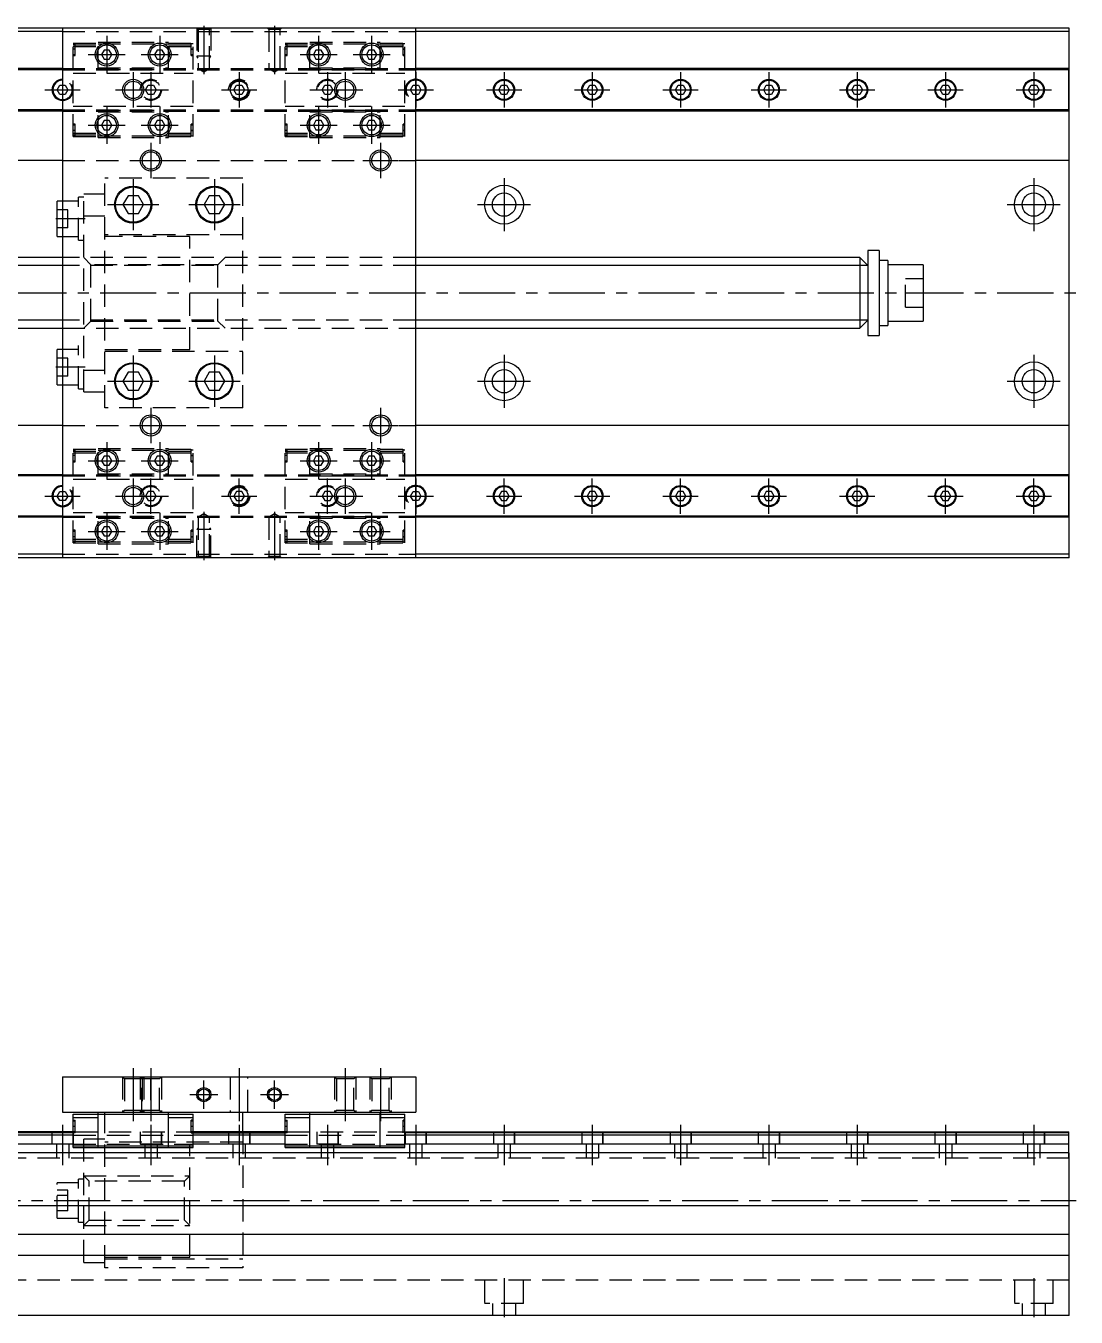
# Model space of a CAD drawing. Extents: x -2 to 832, y -8 to 383.
# Drawn here: x 534.3 to 831.7, y 17 to 382.6 of the extents above; entities that cross this region are included whole.
import ezdxf

# ---------------------------------------------------------------- set-up
doc = ezdxf.new("R2010")
doc.units = 0
doc.header["$LTSCALE"] = 0.5
doc.linetypes.add('CENTER', pattern=[50.8, 31.75, -6.35, 6.35, -6.35])
doc.linetypes.add('DASHED', pattern=[19.05, 12.7, -6.35])
for name, color, linetype in [('MSM_CENTER', 1, 'CENTER'), ('MSM_CONTINUOUS', 7, 'CONTINUOUS'), ('MSM_DASHED', 4, 'DASHED'), ('MSM_NARROW', 5, 'CONTINUOUS')]:
    doc.layers.add(name, color=color, linetype=linetype)

msp = doc.modelspace()

# ---------------------------------------------------------------- linework, layer by layer
at = {"layer": 'MSM_CENTER'}
for p, q in [((584.68, 382.6), (584.68, 368.92)), ((604.68, 382.6), (604.68, 368.92)), ((557.18, 379.72), (557.18, 369.22)), ((572.18, 379.72), (572.18, 369.22)), ((617.18, 379.72), (617.18, 369.22)), ((632.18, 379.72), (632.18, 369.22)), ((548.25, 375.97), (547.7, 375.97)), ((551.93, 374.47), (562.43, 374.47)), ((566.93, 374.47), (577.43, 374.47)), ((581.65, 375.97), (581.1, 375.97)), ((608.25, 375.97), (607.7, 375.97)), ((611.93, 374.47), (622.43, 374.47)), ((626.93, 374.47), (637.43, 374.47)), ((641.65, 375.97), (641.1, 375.97)), ((544.68, 369.47), (544.68, 359.47)), ((564.68, 369.47), (564.68, 359.47)), ((569.68, 369.47), (569.68, 359.47)), ((594.68, 369.47), (594.68, 359.47)), ((619.68, 369.47), (619.68, 359.47)), ((624.68, 369.47), (624.68, 359.47)), ((644.68, 369.47), (644.68, 359.47)), ((669.68, 369.47), (669.68, 359.47)), ((694.68, 369.47), (694.68, 359.47)), ((719.68, 369.47), (719.68, 359.47)), ((744.68, 369.47), (744.68, 359.47)), ((769.68, 369.47), (769.68, 359.47)), ((794.68, 369.47), (794.68, 359.47)), ((819.68, 369.47), (819.68, 359.47)), ((539.68, 364.47), (549.68, 364.47)), ((559.68, 364.47), (574.68, 364.47)), ((589.68, 364.47), (599.68, 364.47)), ((614.68, 364.47), (629.68, 364.47)), ((639.68, 364.47), (649.68, 364.47)), ((664.68, 364.47), (674.68, 364.47)), ((689.68, 364.47), (699.68, 364.47)), ((714.68, 364.47), (724.68, 364.47)), ((739.68, 364.47), (749.68, 364.47)), ((764.68, 364.47), (774.68, 364.47)), ((789.68, 364.47), (799.68, 364.47)), ((814.68, 364.47), (824.68, 364.47)), ((557.18, 359.72), (557.18, 349.22)), ((572.18, 359.72), (572.18, 349.22)), ((617.18, 359.72), (617.18, 349.22)), ((632.18, 359.72), (632.18, 349.22)), ((548.25, 352.97), (547.7, 352.97)), ((551.93, 354.47), (562.43, 354.47)), ((566.93, 354.47), (577.43, 354.47)), ((581.65, 352.97), (581.1, 352.97)), ((608.25, 352.97), (607.7, 352.97)), ((611.93, 354.47), (622.43, 354.47)), ((626.93, 354.47), (637.43, 354.47)), ((641.65, 352.97), (641.1, 352.97)), ((569.68, 349.47), (569.68, 339.47)), ((634.68, 349.47), (634.68, 339.47)), ((564.68, 344.47), (574.68, 344.47)), ((629.68, 344.47), (639.68, 344.47)), ((564.68, 339.22), (564.68, 324.72)), ((587.68, 339.22), (587.68, 324.72)), ((669.68, 339.47), (669.68, 324.47)), ((819.68, 339.47), (819.68, 324.47)), ((557.43, 331.97), (571.93, 331.97)), ((580.43, 331.97), (594.93, 331.97)), ((662.18, 331.97), (677.18, 331.97)), ((812.18, 331.97), (827.18, 331.97)), ((551.05, 327.97), (542.8, 327.97)), ((225.14, 306.97), (831.68, 306.97)), ((564.68, 289.22), (564.68, 274.72)), ((587.68, 289.22), (587.68, 274.72)), ((669.68, 289.47), (669.68, 274.47)), ((819.68, 289.47), (819.68, 274.47)), ((551.05, 285.97), (542.8, 285.97)), ((557.43, 281.97), (571.93, 281.97)), ((580.43, 281.97), (594.93, 281.97)), ((662.18, 281.97), (677.18, 281.97)), ((812.18, 281.97), (827.18, 281.97)), ((569.68, 274.47), (569.68, 264.47)), ((634.68, 274.47), (634.68, 264.47)), ((564.68, 269.47), (574.68, 269.47)), ((629.68, 269.47), (639.68, 269.47)), ((557.18, 264.72), (557.18, 254.22)), ((572.18, 264.72), (572.18, 254.22)), ((617.18, 264.72), (617.18, 254.22)), ((632.18, 264.72), (632.18, 254.22)), ((548.25, 260.97), (547.7, 260.97)), ((581.65, 260.97), (581.1, 260.97)), ((608.25, 260.97), (607.7, 260.97)), ((641.65, 260.97), (641.1, 260.97)), ((551.93, 259.47), (562.43, 259.47)), ((566.93, 259.47), (577.43, 259.47)), ((611.93, 259.47), (622.43, 259.47)), ((626.93, 259.47), (637.43, 259.47)), ((544.68, 254.47), (544.68, 244.47)), ((564.68, 254.47), (564.68, 244.47)), ((569.68, 244.47), (569.68, 254.47)), ((594.68, 244.47), (594.68, 254.47)), ((619.68, 244.47), (619.68, 254.47)), ((624.68, 254.47), (624.68, 244.47)), ((644.68, 254.47), (644.68, 244.47)), ((669.68, 244.47), (669.68, 254.47)), ((694.68, 244.47), (694.68, 254.47)), ((719.68, 244.47), (719.68, 254.47)), ((744.68, 244.47), (744.68, 254.47)), ((769.68, 244.47), (769.68, 254.47)), ((794.68, 244.47), (794.68, 254.47)), ((819.68, 244.47), (819.68, 254.47)), ((539.68, 249.47), (549.68, 249.47)), ((559.68, 249.47), (574.68, 249.47)), ((589.68, 249.47), (599.68, 249.47)), ((614.68, 249.47), (629.68, 249.47)), ((639.68, 249.47), (649.68, 249.47)), ((664.68, 249.47), (674.68, 249.47)), ((689.68, 249.47), (699.68, 249.47)), ((714.68, 249.47), (724.68, 249.47)), ((739.68, 249.47), (749.68, 249.47)), ((764.68, 249.47), (774.68, 249.47)), ((789.68, 249.47), (799.68, 249.47)), ((814.68, 249.47), (824.68, 249.47)), ((584.68, 245.03), (584.68, 231.35)), ((604.68, 245.03), (604.68, 231.35)), ((557.18, 244.72), (557.18, 234.22)), ((572.18, 244.72), (572.18, 234.22)), ((617.18, 244.72), (617.18, 234.22)), ((632.18, 244.72), (632.18, 234.22)), ((548.25, 237.97), (547.7, 237.97)), ((551.93, 239.47), (562.43, 239.47)), ((566.93, 239.47), (577.43, 239.47)), ((581.65, 237.97), (581.1, 237.97)), ((608.25, 237.97), (607.7, 237.97)), ((611.93, 239.47), (622.43, 239.47)), ((626.93, 239.47), (637.43, 239.47)), ((641.65, 237.97), (641.1, 237.97)), ((564.68, 87.5), (564.68, 72.5)), ((569.68, 87.5), (569.68, 72.5)), ((594.68, 87.5), (594.68, 72.5)), ((624.68, 87.5), (624.68, 72.5)), ((634.68, 87.5), (634.68, 72.5)), ((584.68, 76), (584.68, 84)), ((604.68, 76), (604.68, 84)), ((580.68, 80), (588.68, 80)), ((600.68, 80), (608.68, 80)), ((544.68, 71.5), (544.68, 60)), ((548.25, 71), (547.7, 71)), ((569.68, 71.5), (569.68, 60)), ((581.65, 71), (581.1, 71)), ((594.68, 71.5), (594.68, 60)), ((608.25, 71), (607.7, 71)), ((619.68, 71.5), (619.68, 60)), ((641.65, 71), (641.1, 71)), ((644.68, 71.5), (644.68, 60)), ((669.68, 71.5), (669.68, 60)), ((694.68, 71.5), (694.68, 60)), ((719.68, 71.5), (719.68, 60)), ((744.68, 71.5), (744.68, 60)), ((769.68, 71.5), (769.68, 60)), ((794.68, 71.5), (794.68, 60)), ((819.68, 71.5), (819.68, 60)), ((288.28, 50), (831.68, 50)), ((669.68, 28), (669.68, 17)), ((819.68, 28), (819.68, 17))]:
    msp.add_line(p, q, dxfattribs=at)
at = {"layer": 'MSM_CONTINUOUS'}
for p, q in [((544.68, 380.97), (359.68, 380.97)), ((829.68, 381.97), (359.73, 381.97)), ((544.68, 381.97), (544.68, 231.97)), ((644.68, 231.97), (644.68, 381.97)), ((829.68, 380.97), (644.68, 380.97)), ((829.68, 231.97), (829.68, 381.97)), ((556.44, 375.75), (555.7, 374.47)), ((555.7, 374.47), (556.44, 373.19)), ((557.92, 375.75), (556.44, 375.75)), ((556.44, 373.19), (557.92, 373.19)), ((558.66, 374.47), (557.92, 375.75)), ((557.92, 373.19), (558.66, 374.47)), ((571.44, 375.75), (570.7, 374.47)), ((570.7, 374.47), (571.44, 373.19)), ((572.92, 375.75), (571.44, 375.75)), ((571.44, 373.19), (572.92, 373.19)), ((573.66, 374.47), (572.92, 375.75)), ((572.92, 373.19), (573.66, 374.47)), ((616.44, 375.75), (615.7, 374.47)), ((615.7, 374.47), (616.44, 373.19)), ((617.92, 375.75), (616.44, 375.75)), ((616.44, 373.19), (617.92, 373.19)), ((618.66, 374.47), (617.92, 375.75)), ((617.92, 373.19), (618.66, 374.47)), ((631.44, 375.75), (630.7, 374.47)), ((630.7, 374.47), (631.44, 373.19)), ((632.92, 375.75), (631.44, 375.75)), ((631.44, 373.19), (632.92, 373.19)), ((633.66, 374.47), (632.92, 375.75)), ((632.92, 373.19), (633.66, 374.47)), ((544.68, 370.47), (359.68, 370.47)), ((544.68, 370.17), (359.68, 370.17)), ((829.68, 370.47), (644.68, 370.47)), ((829.63, 370.17), (644.68, 370.17)), ((829.63, 358.47), (829.63, 370.47)), ((543.2, 364.47), (543.94, 365.75)), ((543.94, 365.75), (544.68, 365.75)), ((593.2, 364.47), (593.94, 365.75)), ((593.94, 365.75), (595.42, 365.75)), ((595.42, 365.75), (596.16, 364.47)), ((644.68, 365.75), (645.42, 365.75)), ((645.42, 365.75), (646.16, 364.47)), ((668.2, 364.47), (668.94, 365.75)), ((668.94, 365.75), (670.42, 365.75)), ((670.42, 365.75), (671.16, 364.47)), ((693.2, 364.47), (693.94, 365.75)), ((693.94, 365.75), (695.42, 365.75)), ((695.42, 365.75), (696.16, 364.47)), ((718.2, 364.47), (718.94, 365.75)), ((718.94, 365.75), (720.42, 365.75)), ((720.42, 365.75), (721.16, 364.47)), ((743.2, 364.47), (743.94, 365.75)), ((743.94, 365.75), (745.42, 365.75)), ((745.42, 365.75), (746.16, 364.47)), ((768.2, 364.47), (768.94, 365.75)), ((768.94, 365.75), (770.42, 365.75)), ((770.42, 365.75), (771.16, 364.47)), ((793.2, 364.47), (793.94, 365.75)), ((793.94, 365.75), (795.42, 365.75)), ((795.42, 365.75), (796.16, 364.47)), ((818.2, 364.47), (818.94, 365.75)), ((818.94, 365.75), (820.42, 365.75)), ((820.42, 365.75), (821.16, 364.47)), ((543.94, 363.19), (543.2, 364.47)), ((544.68, 363.19), (543.94, 363.19)), ((593.94, 363.19), (593.2, 364.47)), ((595.42, 363.19), (593.94, 363.19)), ((596.16, 364.47), (595.42, 363.19)), ((645.42, 363.19), (644.68, 363.19)), ((646.16, 364.47), (645.42, 363.19)), ((668.94, 363.19), (668.2, 364.47)), ((670.42, 363.19), (668.94, 363.19)), ((671.16, 364.47), (670.42, 363.19)), ((693.94, 363.19), (693.2, 364.47)), ((695.42, 363.19), (693.94, 363.19)), ((696.16, 364.47), (695.42, 363.19)), ((718.94, 363.19), (718.2, 364.47)), ((720.42, 363.19), (718.94, 363.19)), ((721.16, 364.47), (720.42, 363.19)), ((743.94, 363.19), (743.2, 364.47)), ((745.42, 363.19), (743.94, 363.19)), ((746.16, 364.47), (745.42, 363.19)), ((768.94, 363.19), (768.2, 364.47)), ((770.42, 363.19), (768.94, 363.19)), ((771.16, 364.47), (770.42, 363.19)), ((793.94, 363.19), (793.2, 364.47)), ((795.42, 363.19), (793.94, 363.19)), ((796.16, 364.47), (795.42, 363.19)), ((818.94, 363.19), (818.2, 364.47)), ((820.42, 363.19), (818.94, 363.19)), ((821.16, 364.47), (820.42, 363.19)), ((544.68, 358.77), (359.68, 358.77)), ((544.68, 358.47), (359.68, 358.47)), ((829.63, 358.77), (644.68, 358.77)), ((829.63, 358.47), (644.68, 358.47)), ((556.44, 355.75), (555.7, 354.47)), ((557.92, 355.75), (556.44, 355.75)), ((558.66, 354.47), (557.92, 355.75)), ((571.44, 355.75), (570.7, 354.47)), ((572.92, 355.75), (571.44, 355.75)), ((573.66, 354.47), (572.92, 355.75)), ((616.44, 355.75), (615.7, 354.47)), ((617.92, 355.75), (616.44, 355.75)), ((618.66, 354.47), (617.92, 355.75)), ((631.44, 355.75), (630.7, 354.47)), ((632.92, 355.75), (631.44, 355.75)), ((633.66, 354.47), (632.92, 355.75)), ((555.7, 354.47), (556.44, 353.19)), ((556.44, 353.19), (557.92, 353.19)), ((557.92, 353.19), (558.66, 354.47)), ((570.7, 354.47), (571.44, 353.19)), ((571.44, 353.19), (572.92, 353.19)), ((572.92, 353.19), (573.66, 354.47)), ((615.7, 354.47), (616.44, 353.19)), ((616.44, 353.19), (617.92, 353.19)), ((617.92, 353.19), (618.66, 354.47)), ((630.7, 354.47), (631.44, 353.19)), ((631.44, 353.19), (632.92, 353.19)), ((632.92, 353.19), (633.66, 354.47)), ((544.68, 344.47), (359.68, 344.47)), ((829.68, 344.47), (644.68, 344.47)), ((543.18, 322.97), (543.18, 332.97)), ((544.68, 332.97), (543.18, 332.97)), ((563.21, 334.51), (561.75, 331.97)), ((566.15, 334.51), (563.21, 334.51)), ((567.61, 331.97), (566.15, 334.51)), ((586.21, 334.51), (584.75, 331.97)), ((589.15, 334.51), (586.21, 334.51)), ((590.61, 331.97), (589.15, 334.51)), ((561.75, 331.97), (563.21, 329.43)), ((563.21, 329.43), (566.15, 329.43)), ((566.15, 329.43), (567.61, 331.97)), ((584.75, 331.97), (586.21, 329.43)), ((586.21, 329.43), (589.15, 329.43)), ((589.15, 329.43), (590.61, 331.97)), ((543.18, 322.97), (544.68, 322.97)), ((772.68, 318.97), (772.68, 294.97)), ((775.88, 318.97), (772.68, 318.97)), ((775.88, 318.97), (775.88, 294.97)), ((544.68, 316.97), (359.68, 316.97)), ((770.43, 316.97), (644.68, 316.97)), ((772.68, 314.72), (770.43, 316.97)), ((770.43, 316.97), (770.43, 296.97)), ((778.38, 316.17), (775.88, 316.17)), ((778.38, 316.17), (778.38, 297.77)), ((788.38, 314.97), (778.38, 314.97)), ((788.38, 314.97), (788.38, 298.97)), ((359.68, 296.97), (544.68, 296.97)), ((644.68, 296.97), (770.43, 296.97)), ((770.43, 296.97), (772.68, 299.22)), ((775.88, 297.77), (778.38, 297.77)), ((778.38, 298.97), (788.38, 298.97)), ((772.68, 294.97), (775.88, 294.97)), ((544.68, 290.97), (543.18, 290.97)), ((543.18, 280.97), (543.18, 290.97)), ((563.21, 284.51), (561.75, 281.97)), ((561.75, 281.97), (563.21, 279.43)), ((566.15, 284.51), (563.21, 284.51)), ((567.61, 281.97), (566.15, 284.51)), ((566.15, 279.43), (567.61, 281.97)), ((586.21, 284.51), (584.75, 281.97)), ((584.75, 281.97), (586.21, 279.43)), ((589.15, 284.51), (586.21, 284.51)), ((590.61, 281.97), (589.15, 284.51)), ((589.15, 279.43), (590.61, 281.97)), ((543.18, 280.97), (544.68, 280.97)), ((563.21, 279.43), (566.15, 279.43)), ((586.21, 279.43), (589.15, 279.43)), ((544.68, 269.47), (359.68, 269.47)), ((829.68, 269.47), (644.68, 269.47)), ((556.44, 260.75), (555.7, 259.47)), ((557.92, 260.75), (556.44, 260.75)), ((558.66, 259.47), (557.92, 260.75)), ((571.44, 260.75), (570.7, 259.47)), ((572.92, 260.75), (571.44, 260.75)), ((573.66, 259.47), (572.92, 260.75)), ((616.44, 260.75), (615.7, 259.47)), ((617.92, 260.75), (616.44, 260.75)), ((618.66, 259.47), (617.92, 260.75)), ((631.44, 260.75), (630.7, 259.47)), ((632.92, 260.75), (631.44, 260.75)), ((633.66, 259.47), (632.92, 260.75)), ((555.7, 259.47), (556.44, 258.19)), ((556.44, 258.19), (557.92, 258.19)), ((557.92, 258.19), (558.66, 259.47)), ((570.7, 259.47), (571.44, 258.19)), ((571.44, 258.19), (572.92, 258.19)), ((572.92, 258.19), (573.66, 259.47)), ((615.7, 259.47), (616.44, 258.19)), ((616.44, 258.19), (617.92, 258.19)), ((617.92, 258.19), (618.66, 259.47)), ((630.7, 259.47), (631.44, 258.19)), ((631.44, 258.19), (632.92, 258.19)), ((632.92, 258.19), (633.66, 259.47)), ((544.68, 255.47), (359.68, 255.47)), ((544.68, 255.17), (359.68, 255.17)), ((829.63, 255.47), (644.68, 255.47)), ((829.63, 255.17), (644.68, 255.17)), ((829.63, 243.47), (829.63, 255.47)), ((543.2, 249.47), (543.94, 250.75)), ((543.94, 248.19), (543.2, 249.47)), ((543.94, 250.75), (544.68, 250.75)), ((593.94, 250.75), (593.2, 249.47)), ((593.2, 249.47), (593.94, 248.19)), ((595.42, 250.75), (593.94, 250.75)), ((596.16, 249.47), (595.42, 250.75)), ((595.42, 248.19), (596.16, 249.47)), ((644.68, 250.75), (645.42, 250.75)), ((645.42, 250.75), (646.16, 249.47)), ((646.16, 249.47), (645.42, 248.19)), ((668.94, 250.75), (668.2, 249.47)), ((668.2, 249.47), (668.94, 248.19)), ((670.42, 250.75), (668.94, 250.75)), ((671.16, 249.47), (670.42, 250.75)), ((670.42, 248.19), (671.16, 249.47)), ((693.94, 250.75), (693.2, 249.47)), ((693.2, 249.47), (693.94, 248.19)), ((695.42, 250.75), (693.94, 250.75)), ((696.16, 249.47), (695.42, 250.75)), ((695.42, 248.19), (696.16, 249.47)), ((718.94, 250.75), (718.2, 249.47)), ((718.2, 249.47), (718.94, 248.19)), ((720.42, 250.75), (718.94, 250.75)), ((721.16, 249.47), (720.42, 250.75)), ((720.42, 248.19), (721.16, 249.47)), ((743.94, 250.75), (743.2, 249.47)), ((743.2, 249.47), (743.94, 248.19)), ((745.42, 250.75), (743.94, 250.75)), ((746.16, 249.47), (745.42, 250.75)), ((745.42, 248.19), (746.16, 249.47)), ((768.94, 250.75), (768.2, 249.47)), ((768.2, 249.47), (768.94, 248.19)), ((770.42, 250.75), (768.94, 250.75)), ((771.16, 249.47), (770.42, 250.75)), ((770.42, 248.19), (771.16, 249.47)), ((793.94, 250.75), (793.2, 249.47)), ((793.2, 249.47), (793.94, 248.19)), ((795.42, 250.75), (793.94, 250.75)), ((796.16, 249.47), (795.42, 250.75)), ((795.42, 248.19), (796.16, 249.47)), ((818.94, 250.75), (818.2, 249.47)), ((818.2, 249.47), (818.94, 248.19)), ((820.42, 250.75), (818.94, 250.75)), ((821.16, 249.47), (820.42, 250.75)), ((820.42, 248.19), (821.16, 249.47)), ((544.68, 248.19), (543.94, 248.19)), ((593.94, 248.19), (595.42, 248.19)), ((645.42, 248.19), (644.68, 248.19)), ((668.94, 248.19), (670.42, 248.19)), ((693.94, 248.19), (695.42, 248.19)), ((718.94, 248.19), (720.42, 248.19)), ((743.94, 248.19), (745.42, 248.19)), ((768.94, 248.19), (770.42, 248.19)), ((793.94, 248.19), (795.42, 248.19)), ((818.94, 248.19), (820.42, 248.19)), ((544.68, 243.77), (359.68, 243.77)), ((544.68, 243.47), (359.68, 243.47)), ((829.63, 243.77), (644.68, 243.77)), ((829.68, 243.47), (644.68, 243.47)), ((556.44, 240.75), (555.7, 239.47)), ((555.7, 239.47), (556.44, 238.19)), ((557.92, 240.75), (556.44, 240.75)), ((556.44, 238.19), (557.92, 238.19)), ((558.66, 239.47), (557.92, 240.75)), ((557.92, 238.19), (558.66, 239.47)), ((571.44, 240.75), (570.7, 239.47)), ((570.7, 239.47), (571.44, 238.19)), ((572.92, 240.75), (571.44, 240.75)), ((571.44, 238.19), (572.92, 238.19)), ((573.66, 239.47), (572.92, 240.75)), ((572.92, 238.19), (573.66, 239.47)), ((616.44, 240.75), (615.7, 239.47)), ((615.7, 239.47), (616.44, 238.19)), ((617.92, 240.75), (616.44, 240.75)), ((616.44, 238.19), (617.92, 238.19)), ((618.66, 239.47), (617.92, 240.75)), ((617.92, 238.19), (618.66, 239.47)), ((631.44, 240.75), (630.7, 239.47)), ((630.7, 239.47), (631.44, 238.19)), ((632.92, 240.75), (631.44, 240.75)), ((631.44, 238.19), (632.92, 238.19)), ((633.66, 239.47), (632.92, 240.75)), ((632.92, 238.19), (633.66, 239.47)), ((544.68, 232.97), (359.68, 232.97)), ((829.68, 231.97), (359.73, 231.97)), ((829.68, 232.97), (644.68, 232.97)), ((544.68, 85), (544.68, 75)), ((544.68, 85), (644.68, 85)), ((644.68, 85), (644.68, 75)), ((544.68, 75), (644.68, 75)), ((547.73, 74.5), (581.63, 74.5)), ((547.73, 65), (547.73, 74.5)), ((547.73, 73.5), (554.73, 73.5)), ((554.73, 65), (554.73, 75)), ((574.63, 65), (574.63, 75)), ((574.63, 73.5), (581.63, 73.5)), ((581.63, 65), (581.63, 74.5)), ((595.68, 69.5), (595.68, 75)), ((607.73, 65), (607.73, 74.5)), ((607.73, 74.5), (641.63, 74.5)), ((607.73, 73.5), (614.73, 73.5)), ((614.73, 65), (614.73, 75)), ((634.63, 65), (634.63, 75)), ((634.63, 73.5), (641.63, 73.5)), ((641.63, 65), (641.63, 74.5)), ((548.23, 69.5), (359.68, 69.5)), ((547.73, 72.8), (548.23, 72.8)), ((548.23, 72.5), (547.73, 72.5)), ((548.23, 69.2), (548.23, 72.8)), ((581.13, 69.2), (581.13, 72.8)), ((581.63, 72.8), (581.13, 72.8)), ((581.63, 72.5), (581.13, 72.5)), ((608.23, 69.5), (581.13, 69.5)), ((607.73, 72.8), (608.23, 72.8)), ((608.23, 72.5), (607.73, 72.5)), ((608.23, 69.2), (608.23, 72.8)), ((641.63, 72.8), (641.13, 72.8)), ((641.13, 69.2), (641.13, 72.8)), ((641.63, 72.5), (641.13, 72.5)), ((641.13, 69.5), (829.63, 69.5)), ((829.63, 63.5), (829.63, 69.5)), ((548.23, 69.2), (359.68, 69.2)), ((547.73, 68.55), (359.68, 68.55)), ((547.73, 65.95), (359.68, 65.95)), ((548.23, 69.2), (547.73, 69.2)), ((581.13, 69.2), (607.73, 69.2)), ((581.13, 69.2), (581.63, 69.2)), ((607.73, 68.55), (581.63, 68.55)), ((607.73, 65.95), (581.63, 65.95)), ((608.23, 69.2), (607.73, 69.2)), ((829.63, 69.2), (641.63, 69.2)), ((829.63, 68.55), (641.63, 68.55)), ((829.63, 65.95), (641.63, 65.95)), ((829.68, 63.5), (359.68, 63.5)), ((547.73, 65.5), (581.63, 65.5)), ((547.73, 65), (581.63, 65)), ((607.73, 65.5), (641.63, 65.5)), ((607.73, 65), (641.63, 65)), ((829.68, 17.5), (829.68, 63.5)), ((829.68, 48.5), (359.68, 48.5)), ((359.68, 40.5), (829.68, 40.5)), ((829.68, 34.5), (359.68, 34.5)), ((829.68, 17.5), (359.68, 17.5))]:
    msp.add_line(p, q, dxfattribs=at)
for centre, radius in [((557.18, 374.47), 3.25), ((557.18, 374.47), 2.75), ((572.18, 374.47), 3.25), ((572.18, 374.47), 2.75), ((617.18, 374.47), 3.25), ((617.18, 374.47), 2.75), ((632.18, 374.47), 3.25), ((632.18, 374.47), 2.75), ((564.68, 364.47), 2.46), ((594.68, 364.47), 2.5), ((624.68, 364.47), 2.46), ((669.68, 364.47), 3), ((669.68, 364.47), 2.75), ((694.68, 364.47), 3), ((694.68, 364.47), 2.75), ((719.68, 364.47), 3), ((719.68, 364.47), 2.75), ((744.68, 364.47), 3), ((744.68, 364.47), 2.75), ((769.68, 364.47), 3), ((769.68, 364.47), 2.75), ((794.68, 364.47), 3), ((794.68, 364.47), 2.75), ((819.68, 364.47), 3), ((819.68, 364.47), 2.75), ((557.18, 354.47), 3.25), ((557.18, 354.47), 2.75), ((572.18, 354.47), 3.25), ((572.18, 354.47), 2.75), ((617.18, 354.47), 3.25), ((617.18, 354.47), 2.75), ((632.18, 354.47), 3.25), ((632.18, 354.47), 2.75), ((569.68, 344.47), 2.46), ((634.68, 344.47), 2.46), ((564.68, 331.97), 5.25), ((564.68, 331.97), 5), ((587.68, 331.97), 5.25), ((587.68, 331.97), 5), ((669.68, 331.97), 5.5), ((819.68, 331.97), 5.5), ((669.68, 331.97), 3.3), ((819.68, 331.97), 3.3), ((564.68, 281.97), 5.25), ((564.68, 281.97), 5), ((587.68, 281.97), 5.25), ((587.68, 281.97), 5), ((669.68, 281.97), 5.5), ((669.68, 281.97), 3.3), ((819.68, 281.97), 5.5), ((819.68, 281.97), 3.3), ((569.68, 269.47), 2.46), ((634.68, 269.47), 2.46), ((557.18, 259.47), 3.25), ((557.18, 259.47), 2.75), ((572.18, 259.47), 3.25), ((572.18, 259.47), 2.75), ((617.18, 259.47), 3.25), ((617.18, 259.47), 2.75), ((632.18, 259.47), 3.25), ((632.18, 259.47), 2.75), ((669.68, 249.47), 3), ((694.68, 249.47), 3), ((719.68, 249.47), 3), ((744.68, 249.47), 3), ((769.68, 249.47), 3), ((794.68, 249.47), 3), ((819.68, 249.47), 3), ((564.68, 249.47), 2.46), ((594.68, 249.47), 2.5), ((624.68, 249.47), 2.46), ((669.68, 249.47), 2.75), ((694.68, 249.47), 2.75), ((719.68, 249.47), 2.75), ((744.68, 249.47), 2.75), ((769.68, 249.47), 2.75), ((794.68, 249.47), 2.75), ((819.68, 249.47), 2.75), ((557.18, 239.47), 3.25), ((557.18, 239.47), 2.75), ((572.18, 239.47), 3.25), ((572.18, 239.47), 2.75), ((617.18, 239.47), 3.25), ((617.18, 239.47), 2.75), ((632.18, 239.47), 3.25), ((632.18, 239.47), 2.75), ((584.68, 80), 1.62), ((604.68, 80), 1.62)]:
    msp.add_circle(centre, radius, dxfattribs=at)
for centre, radius, start, end in [((544.68, 364.47), 3, 90, 270), ((544.68, 364.47), 2.75, 90, 270), ((644.68, 364.47), 3, 270, 90), ((644.68, 364.47), 2.75, 270, 90), ((544.68, 249.47), 3, 90, 270), ((644.68, 249.47), 3, 270, 90), ((544.68, 249.47), 2.75, 90, 270), ((644.68, 249.47), 2.75, 270, 90)]:
    msp.add_arc(centre, radius, start, end, dxfattribs=at)
at = {"layer": 'MSM_DASHED'}
for p, q in [((544.68, 380.97), (644.68, 380.97)), ((582.68, 381.97), (583.06, 381.59)), ((582.68, 381.97), (582.68, 373.97)), ((583.06, 381.59), (583.06, 370.47)), ((586.3, 381.59), (583.06, 381.59)), ((586.3, 381.59), (586.68, 381.97)), ((586.3, 370.47), (586.3, 381.59)), ((586.68, 381.97), (586.68, 373.97)), ((602.68, 381.97), (603.06, 381.59)), ((603.06, 381.59), (603.06, 370.47)), ((606.3, 381.59), (603.06, 381.59)), ((606.3, 381.59), (606.68, 381.97)), ((606.3, 370.47), (606.3, 381.59)), ((547.73, 351.22), (547.73, 377.72)), ((547.73, 377.72), (554.73, 377.72)), ((548.23, 377.47), (547.73, 377.47)), ((547.73, 377.22), (554.73, 377.22)), ((547.73, 376.72), (554.73, 376.72)), ((548.23, 374.17), (548.23, 377.72)), ((554.73, 377.97), (574.63, 377.97)), ((554.73, 370.22), (554.73, 377.97)), ((554.73, 377.47), (574.63, 377.47)), ((574.63, 370.22), (574.63, 377.97)), ((574.63, 377.72), (581.63, 377.72)), ((574.63, 377.22), (581.63, 377.22)), ((574.63, 376.72), (581.63, 376.72)), ((581.13, 374.17), (581.13, 377.72)), ((581.63, 377.47), (581.13, 377.47)), ((581.63, 351.22), (581.63, 377.72)), ((607.73, 377.72), (614.73, 377.72)), ((607.73, 351.22), (607.73, 377.72)), ((608.23, 377.47), (607.73, 377.47)), ((607.73, 377.22), (614.73, 377.22)), ((607.73, 376.72), (614.73, 376.72)), ((608.23, 374.17), (608.23, 377.72)), ((614.73, 377.97), (634.63, 377.97)), ((614.73, 370.22), (614.73, 377.97)), ((614.73, 377.47), (634.63, 377.47)), ((634.63, 370.22), (634.63, 377.97)), ((634.63, 377.72), (641.63, 377.72)), ((634.63, 377.22), (641.63, 377.22)), ((634.63, 376.72), (641.63, 376.72)), ((641.13, 374.17), (641.13, 377.72)), ((641.63, 377.47), (641.13, 377.47)), ((641.63, 351.22), (641.63, 377.72)), ((548.23, 375.97), (547.73, 375.97)), ((547.73, 374.47), (548.23, 374.47)), ((547.73, 374.17), (548.23, 374.17)), ((581.13, 375.97), (581.63, 375.97)), ((581.13, 374.47), (581.63, 374.47)), ((581.13, 374.17), (581.63, 374.17)), ((586.68, 373.97), (582.68, 373.97)), ((583.06, 373.47), (582.68, 373.97)), ((586.3, 373.47), (586.68, 373.97)), ((608.23, 375.97), (607.73, 375.97)), ((607.73, 374.47), (608.23, 374.47)), ((607.73, 374.17), (608.23, 374.17)), ((641.13, 375.97), (641.63, 375.97)), ((641.13, 374.47), (641.63, 374.47)), ((641.13, 374.17), (641.63, 374.17)), ((544.68, 370.47), (644.68, 370.47)), ((544.68, 370.17), (644.68, 370.17)), ((554.73, 370.72), (574.63, 370.72)), ((554.73, 370.22), (574.63, 370.22)), ((583.06, 370.47), (584.68, 369.54)), ((584.68, 369.54), (586.3, 370.47)), ((603.06, 370.47), (604.68, 369.54)), ((604.68, 369.54), (606.3, 370.47)), ((614.73, 370.72), (634.63, 370.72)), ((614.73, 370.22), (634.63, 370.22)), ((544.68, 367.62), (544.68, 361.32)), ((544.68, 365.75), (545.42, 365.75)), ((545.42, 365.75), (546.16, 364.47)), ((547.73, 369.22), (581.63, 369.22)), ((568.2, 364.47), (568.94, 365.75)), ((568.94, 365.75), (570.42, 365.75)), ((570.42, 365.75), (571.16, 364.47)), ((607.73, 369.22), (641.63, 369.22)), ((618.2, 364.47), (618.94, 365.75)), ((618.94, 365.75), (620.42, 365.75)), ((620.42, 365.75), (621.16, 364.47)), ((643.2, 364.47), (643.94, 365.75)), ((643.94, 365.75), (644.68, 365.75)), ((545.42, 363.19), (544.68, 363.19)), ((546.16, 364.47), (545.42, 363.19)), ((568.94, 363.19), (568.2, 364.47)), ((570.42, 363.19), (568.94, 363.19)), ((571.16, 364.47), (570.42, 363.19)), ((618.94, 363.19), (618.2, 364.47)), ((620.42, 363.19), (618.94, 363.19)), ((621.16, 364.47), (620.42, 363.19)), ((643.94, 363.19), (643.2, 364.47)), ((644.68, 363.19), (643.94, 363.19)), ((544.68, 358.77), (644.68, 358.77)), ((544.68, 358.47), (644.68, 358.47)), ((581.63, 359.72), (547.73, 359.72)), ((554.73, 358.72), (574.63, 358.72)), ((554.73, 350.97), (554.73, 358.72)), ((574.63, 350.97), (574.63, 358.72)), ((641.63, 359.72), (607.73, 359.72)), ((614.73, 358.72), (634.63, 358.72)), ((614.73, 350.97), (614.73, 358.72)), ((634.63, 350.97), (634.63, 358.72)), ((548.23, 354.77), (547.73, 354.77)), ((548.23, 351.22), (548.23, 354.77)), ((554.73, 358.22), (574.63, 358.22)), ((581.13, 351.22), (581.13, 354.77)), ((581.63, 354.77), (581.13, 354.77)), ((608.23, 354.77), (607.73, 354.77)), ((608.23, 351.22), (608.23, 354.77)), ((614.73, 358.22), (634.63, 358.22)), ((641.13, 351.22), (641.13, 354.77)), ((641.63, 354.77), (641.13, 354.77)), ((548.23, 354.47), (547.73, 354.47)), ((548.23, 352.97), (547.73, 352.97)), ((547.73, 352.22), (554.73, 352.22)), ((547.73, 351.72), (554.73, 351.72)), ((547.73, 351.47), (548.23, 351.47)), ((547.73, 351.22), (554.73, 351.22)), ((554.73, 351.47), (574.63, 351.47)), ((554.73, 350.97), (574.63, 350.97)), ((574.63, 352.22), (581.63, 352.22)), ((574.63, 351.72), (581.63, 351.72)), ((574.63, 351.22), (581.63, 351.22)), ((581.63, 354.47), (581.13, 354.47)), ((581.13, 352.97), (581.63, 352.97)), ((581.13, 351.47), (581.63, 351.47)), ((608.23, 354.47), (607.73, 354.47)), ((608.23, 352.97), (607.73, 352.97)), ((607.73, 352.22), (614.73, 352.22)), ((607.73, 351.72), (614.73, 351.72)), ((607.73, 351.47), (608.23, 351.47)), ((607.73, 351.22), (614.73, 351.22)), ((614.73, 351.47), (634.63, 351.47)), ((614.73, 350.97), (634.63, 350.97)), ((634.63, 352.22), (641.63, 352.22)), ((634.63, 351.72), (641.63, 351.72)), ((634.63, 351.22), (641.63, 351.22)), ((641.63, 354.47), (641.13, 354.47)), ((641.13, 352.97), (641.63, 352.97)), ((641.13, 351.47), (641.63, 351.47)), ((544.68, 344.47), (644.68, 344.47)), ((595.68, 339.47), (556.68, 339.47)), ((556.68, 274.47), (556.68, 339.47)), ((595.68, 274.47), (595.68, 339.47)), ((549.18, 332.97), (544.68, 332.97)), ((549.18, 321.87), (549.18, 334.07)), ((550.68, 334.07), (549.18, 334.07)), ((556.68, 334.97), (550.68, 334.97)), ((550.68, 278.97), (550.68, 334.97)), ((546.18, 330.51), (543.18, 330.51)), ((546.18, 325.43), (546.18, 330.51)), ((546.18, 327.97), (543.18, 327.97)), ((546.18, 325.43), (543.18, 325.43)), ((550.68, 328.83), (556.68, 328.83)), ((544.68, 322.97), (549.18, 322.97)), ((549.18, 321.87), (550.68, 321.87)), ((595.68, 323.47), (556.68, 323.47)), ((580.68, 322.97), (556.68, 322.97)), ((580.68, 290.97), (580.68, 322.97)), ((644.68, 316.97), (544.68, 316.97)), ((644.68, 314.72), (544.68, 314.72)), ((552.68, 314.97), (550.68, 316.97)), ((588.68, 314.97), (552.68, 314.97)), ((552.68, 298.97), (552.68, 314.97)), ((590.68, 316.97), (588.68, 314.97)), ((588.68, 298.97), (588.68, 314.97)), ((783.38, 311.03), (788.38, 311.03)), ((783.38, 302.91), (783.38, 311.03)), ((783.38, 306.97), (788.38, 306.97)), ((783.38, 302.91), (788.38, 302.91)), ((644.68, 299.22), (544.68, 299.22)), ((544.68, 296.97), (644.68, 296.97)), ((550.68, 296.97), (552.68, 298.97)), ((552.68, 298.97), (588.68, 298.97)), ((588.68, 298.97), (590.68, 296.97)), ((549.18, 290.97), (544.68, 290.97)), ((549.18, 279.87), (549.18, 292.07)), ((556.68, 290.97), (580.68, 290.97)), ((556.68, 290.47), (595.68, 290.47)), ((546.18, 288.51), (543.18, 288.51)), ((546.18, 285.97), (543.18, 285.97)), ((546.18, 283.43), (546.18, 288.51)), ((546.18, 283.43), (543.18, 283.43)), ((550.68, 285.12), (556.68, 285.12)), ((544.68, 280.97), (549.18, 280.97)), ((549.18, 279.87), (550.68, 279.87)), ((550.68, 278.97), (556.68, 278.97)), ((595.68, 274.47), (556.68, 274.47)), ((544.68, 269.47), (644.68, 269.47)), ((547.73, 262.72), (554.73, 262.72)), ((547.73, 236.22), (547.73, 262.72)), ((548.23, 262.47), (547.73, 262.47)), ((547.73, 262.22), (554.73, 262.22)), ((547.73, 261.72), (554.73, 261.72)), ((548.23, 260.97), (547.73, 260.97)), ((548.23, 259.17), (548.23, 262.72)), ((554.73, 262.97), (574.63, 262.97)), ((554.73, 255.22), (554.73, 262.97)), ((554.73, 262.47), (574.63, 262.47)), ((574.63, 255.22), (574.63, 262.97)), ((574.63, 262.72), (581.63, 262.72)), ((574.63, 262.22), (581.63, 262.22)), ((574.63, 261.72), (581.63, 261.72)), ((581.13, 259.17), (581.13, 262.72)), ((581.63, 262.47), (581.13, 262.47)), ((581.13, 260.97), (581.63, 260.97)), ((581.63, 236.22), (581.63, 262.72)), ((607.73, 262.72), (614.73, 262.72)), ((607.73, 236.22), (607.73, 262.72)), ((608.23, 262.47), (607.73, 262.47)), ((607.73, 262.22), (614.73, 262.22)), ((607.73, 261.72), (614.73, 261.72)), ((608.23, 260.97), (607.73, 260.97)), ((608.23, 259.17), (608.23, 262.72)), ((614.73, 262.97), (634.63, 262.97)), ((614.73, 255.22), (614.73, 262.97)), ((614.73, 262.47), (634.63, 262.47)), ((634.63, 255.22), (634.63, 262.97)), ((634.63, 262.72), (641.63, 262.72)), ((634.63, 262.22), (641.63, 262.22)), ((634.63, 261.72), (641.63, 261.72)), ((641.13, 259.17), (641.13, 262.72)), ((641.63, 262.47), (641.13, 262.47)), ((641.13, 260.97), (641.63, 260.97)), ((641.63, 236.22), (641.63, 262.72)), ((547.73, 259.47), (548.23, 259.47)), ((547.73, 259.17), (548.23, 259.17)), ((581.13, 259.47), (581.63, 259.47)), ((581.13, 259.17), (581.63, 259.17)), ((607.73, 259.47), (608.23, 259.47)), ((607.73, 259.17), (608.23, 259.17)), ((641.13, 259.47), (641.63, 259.47)), ((641.13, 259.17), (641.63, 259.17)), ((544.68, 255.47), (644.68, 255.47)), ((544.68, 255.17), (644.68, 255.17)), ((544.68, 252.62), (544.68, 246.32)), ((547.73, 254.22), (581.63, 254.22)), ((554.73, 255.72), (574.63, 255.72)), ((554.73, 255.22), (574.63, 255.22)), ((607.73, 254.22), (641.63, 254.22)), ((614.73, 255.72), (634.63, 255.72)), ((614.73, 255.22), (634.63, 255.22)), ((544.68, 250.75), (545.42, 250.75)), ((545.42, 250.75), (546.16, 249.47)), ((546.16, 249.47), (545.42, 248.19)), ((568.94, 250.75), (568.2, 249.47)), ((568.2, 249.47), (568.94, 248.19)), ((570.42, 250.75), (568.94, 250.75)), ((571.16, 249.47), (570.42, 250.75)), ((570.42, 248.19), (571.16, 249.47)), ((618.94, 250.75), (618.2, 249.47)), ((618.2, 249.47), (618.94, 248.19)), ((620.42, 250.75), (618.94, 250.75)), ((621.16, 249.47), (620.42, 250.75)), ((620.42, 248.19), (621.16, 249.47)), ((643.2, 249.47), (643.94, 250.75)), ((643.94, 248.19), (643.2, 249.47)), ((643.94, 250.75), (644.68, 250.75)), ((545.42, 248.19), (544.68, 248.19)), ((568.94, 248.19), (570.42, 248.19)), ((618.94, 248.19), (620.42, 248.19)), ((644.68, 248.19), (643.94, 248.19)), ((544.68, 243.77), (644.68, 243.77)), ((544.68, 243.47), (644.68, 243.47)), ((581.63, 244.72), (547.73, 244.72)), ((554.73, 243.72), (574.63, 243.72)), ((554.73, 235.97), (554.73, 243.72)), ((554.73, 243.22), (574.63, 243.22)), ((574.63, 235.97), (574.63, 243.72)), ((584.68, 244.41), (583.06, 243.47)), ((583.06, 243.47), (583.06, 232.35)), ((586.3, 243.47), (584.68, 244.41)), ((586.3, 232.35), (586.3, 243.47)), ((604.68, 244.41), (603.06, 243.47)), ((603.06, 243.47), (603.06, 232.35)), ((606.3, 243.47), (604.68, 244.41)), ((606.3, 232.35), (606.3, 243.47)), ((641.63, 244.72), (607.73, 244.72)), ((614.73, 235.97), (614.73, 243.72)), ((614.73, 243.72), (634.63, 243.72)), ((614.73, 243.22), (634.63, 243.22)), ((634.63, 235.97), (634.63, 243.72)), ((548.23, 239.77), (547.73, 239.77)), ((548.23, 239.47), (547.73, 239.47)), ((548.23, 237.97), (547.73, 237.97)), ((548.23, 236.22), (548.23, 239.77)), ((581.13, 236.22), (581.13, 239.77)), ((581.63, 239.77), (581.13, 239.77)), ((581.63, 239.47), (581.13, 239.47)), ((581.13, 237.97), (581.63, 237.97)), ((583.06, 240.47), (582.68, 239.97)), ((586.68, 239.97), (582.68, 239.97)), ((582.68, 231.97), (582.68, 239.97)), ((586.3, 240.47), (586.68, 239.97)), ((586.68, 231.97), (586.68, 239.97)), ((608.23, 239.77), (607.73, 239.77)), ((608.23, 239.47), (607.73, 239.47)), ((608.23, 237.97), (607.73, 237.97)), ((608.23, 236.22), (608.23, 239.77)), ((641.13, 236.22), (641.13, 239.77)), ((641.63, 239.77), (641.13, 239.77)), ((641.63, 239.47), (641.13, 239.47)), ((641.13, 237.97), (641.63, 237.97)), ((547.73, 237.22), (554.73, 237.22)), ((547.73, 236.72), (554.73, 236.72)), ((547.73, 236.47), (548.23, 236.47)), ((547.73, 236.22), (554.73, 236.22)), ((554.73, 236.47), (574.63, 236.47)), ((554.73, 235.97), (574.63, 235.97)), ((574.63, 237.22), (581.63, 237.22)), ((574.63, 236.72), (581.63, 236.72)), ((574.63, 236.22), (581.63, 236.22)), ((581.13, 236.47), (581.63, 236.47)), ((607.73, 237.22), (614.73, 237.22)), ((607.73, 236.72), (614.73, 236.72)), ((607.73, 236.47), (608.23, 236.47)), ((607.73, 236.22), (614.73, 236.22)), ((614.73, 236.47), (634.63, 236.47)), ((614.73, 235.97), (634.63, 235.97)), ((634.63, 237.22), (641.63, 237.22)), ((634.63, 236.72), (641.63, 236.72)), ((634.63, 236.22), (641.63, 236.22)), ((641.13, 236.47), (641.63, 236.47)), ((544.68, 232.97), (644.68, 232.97)), ((583.06, 232.35), (582.68, 231.97)), ((586.3, 232.35), (583.06, 232.35)), ((586.68, 231.97), (586.3, 232.35)), ((603.06, 232.35), (602.68, 231.97)), ((606.3, 232.35), (603.06, 232.35)), ((606.68, 231.97), (606.3, 232.35)), ((561.68, 85), (562.22, 84.46)), ((561.68, 85), (561.68, 75)), ((562.22, 84.46), (562.22, 75.54)), ((567.14, 84.46), (562.22, 84.46)), ((566.68, 85), (567.22, 84.46)), ((566.68, 85), (566.68, 75)), ((567.14, 84.46), (567.68, 85)), ((567.14, 75.54), (567.14, 84.46)), ((567.22, 84.46), (567.22, 75.54)), ((572.14, 84.46), (567.22, 84.46)), ((567.68, 85), (567.68, 75)), ((569.68, 78.4), (569.68, 84.4)), ((572.14, 84.46), (572.68, 85)), ((572.14, 75.54), (572.14, 84.46)), ((572.68, 85), (572.68, 75)), ((592.18, 85), (592.18, 75)), ((597.18, 75), (597.18, 85)), ((621.68, 85), (622.22, 84.46)), ((621.68, 85), (621.68, 75)), ((622.22, 84.46), (622.22, 75.54)), ((627.14, 84.46), (622.22, 84.46)), ((627.14, 84.46), (627.68, 85)), ((627.14, 75.54), (627.14, 84.46)), ((627.68, 85), (627.68, 75)), ((631.68, 85), (632.22, 84.46)), ((631.68, 85), (631.68, 75)), ((632.22, 84.46), (632.22, 75.54)), ((637.14, 84.46), (632.22, 84.46)), ((637.14, 84.46), (637.68, 85)), ((637.14, 75.54), (637.14, 84.46)), ((637.68, 85), (637.68, 75)), ((556.68, 31), (556.68, 75)), ((562.22, 75.54), (561.68, 75)), ((567.14, 75.54), (562.22, 75.54)), ((567.22, 75.54), (566.68, 75)), ((567.68, 75), (567.14, 75.54)), ((572.14, 75.54), (567.22, 75.54)), ((572.68, 75), (572.14, 75.54)), ((622.22, 75.54), (621.68, 75)), ((627.14, 75.54), (622.22, 75.54)), ((627.68, 75), (627.14, 75.54)), ((632.22, 75.54), (631.68, 75)), ((637.14, 75.54), (632.22, 75.54)), ((637.68, 75), (637.14, 75.54)), ((541.68, 69.5), (541.68, 66)), ((541.68, 69.5), (541.68, 66)), ((547.68, 66), (547.68, 69.5)), ((547.68, 69.5), (547.68, 66)), ((548.23, 69.5), (581.13, 69.5)), ((566.68, 69.5), (566.68, 66)), ((566.68, 69.5), (566.68, 66)), ((572.68, 66), (572.68, 69.5)), ((572.68, 69.5), (572.68, 66)), ((591.68, 69.5), (591.68, 66)), ((591.68, 69.5), (591.68, 66)), ((595.68, 69.5), (595.68, 31)), ((597.68, 66), (597.68, 69.5)), ((597.68, 69.5), (597.68, 66)), ((608.23, 69.5), (641.13, 69.5)), ((616.68, 69.5), (616.68, 66)), ((616.68, 69.5), (616.68, 66)), ((622.68, 66), (622.68, 69.5)), ((622.68, 69.5), (622.68, 66)), ((641.68, 69.5), (641.68, 66)), ((641.68, 69.5), (641.68, 66)), ((647.68, 66), (647.68, 69.5)), ((647.68, 69.5), (647.68, 66)), ((666.68, 69.5), (666.68, 66)), ((666.68, 69.5), (666.68, 66)), ((672.68, 66), (672.68, 69.5)), ((672.68, 69.5), (672.68, 66)), ((691.68, 69.5), (691.68, 66)), ((691.68, 69.5), (691.68, 66)), ((697.68, 66), (697.68, 69.5)), ((697.68, 69.5), (697.68, 66)), ((716.68, 69.5), (716.68, 66)), ((716.68, 69.5), (716.68, 66)), ((722.68, 66), (722.68, 69.5)), ((722.68, 69.5), (722.68, 66)), ((741.68, 69.5), (741.68, 66)), ((741.68, 69.5), (741.68, 66)), ((747.68, 66), (747.68, 69.5)), ((747.68, 69.5), (747.68, 66)), ((766.68, 69.5), (766.68, 66)), ((766.68, 69.5), (766.68, 66)), ((772.68, 66), (772.68, 69.5)), ((772.68, 69.5), (772.68, 66)), ((791.68, 69.5), (791.68, 66)), ((791.68, 69.5), (791.68, 66)), ((797.68, 66), (797.68, 69.5)), ((797.68, 69.5), (797.68, 66)), ((816.68, 69.5), (816.68, 66)), ((816.68, 69.5), (816.68, 66)), ((822.68, 66), (822.68, 69.5)), ((822.68, 69.5), (822.68, 66)), ((547.68, 66), (541.68, 66)), ((542.93, 66), (542.93, 62)), ((546.43, 66), (546.43, 62)), ((547.73, 68.5), (581.63, 68.5)), ((547.73, 66), (581.63, 66)), ((550.68, 67.5), (556.68, 67.5)), ((550.68, 32.5), (550.68, 67.5)), ((595.68, 66.5), (556.68, 66.5)), ((572.68, 66), (566.68, 66)), ((567.93, 66), (567.93, 62)), ((571.43, 66), (571.43, 62)), ((580.68, 34), (580.68, 66)), ((597.68, 66), (591.68, 66)), ((592.93, 66), (592.93, 62)), ((596.43, 66), (596.43, 62)), ((607.73, 68.5), (641.63, 68.5)), ((607.73, 66), (641.63, 66)), ((622.68, 66), (616.68, 66)), ((617.93, 66), (617.93, 62)), ((621.43, 66), (621.43, 62)), ((647.68, 66), (641.68, 66)), ((642.93, 66), (642.93, 62)), ((646.43, 66), (646.43, 62)), ((672.68, 66), (666.68, 66)), ((667.93, 66), (667.93, 62)), ((671.43, 66), (671.43, 62)), ((697.68, 66), (691.68, 66)), ((692.93, 66), (692.93, 62)), ((696.43, 66), (696.43, 62)), ((722.68, 66), (716.68, 66)), ((717.93, 66), (717.93, 62)), ((721.43, 66), (721.43, 62)), ((747.68, 66), (741.68, 66)), ((742.93, 66), (742.93, 62)), ((746.43, 66), (746.43, 62)), ((772.68, 66), (766.68, 66)), ((767.93, 66), (767.93, 62)), ((771.43, 66), (771.43, 62)), ((797.68, 66), (791.68, 66)), ((792.93, 66), (792.93, 62)), ((796.43, 66), (796.43, 62)), ((822.68, 66), (816.68, 66)), ((817.93, 66), (817.93, 62)), ((821.43, 66), (821.43, 62)), ((829.63, 62), (829.63, 63.5)), ((829.68, 62), (359.68, 62)), ((543.18, 45), (543.18, 55)), ((549.18, 55), (543.18, 55)), ((549.18, 43.9), (549.18, 56.1)), ((550.68, 56.1), (549.18, 56.1)), ((552.18, 55.5), (550.68, 57)), ((550.68, 57), (580.68, 57)), ((579.18, 55.5), (552.18, 55.5)), ((552.18, 44.5), (552.18, 55.5)), ((580.68, 57), (579.18, 55.5)), ((579.18, 44.5), (579.18, 55.5)), ((546.18, 52.93), (543.18, 52.93)), ((546.18, 51.47), (543.18, 51.47)), ((546.18, 47.07), (546.18, 52.93)), ((546.18, 48.53), (543.18, 48.53)), ((546.18, 47.07), (543.18, 47.07)), ((543.18, 45), (549.18, 45)), ((549.18, 43.9), (550.68, 43.9)), ((550.68, 43), (552.18, 44.5)), ((552.18, 44.5), (579.18, 44.5)), ((579.18, 44.5), (580.68, 43)), ((550.68, 43), (580.68, 43)), ((556.68, 34), (580.68, 34)), ((556.68, 33.5), (595.68, 33.5)), ((550.68, 32.5), (556.68, 32.5)), ((595.68, 31), (556.68, 31)), ((829.68, 27.5), (359.68, 27.5)), ((664.18, 27.5), (664.18, 20.9)), ((675.18, 20.9), (675.18, 27.5)), ((814.18, 27.5), (814.18, 20.9)), ((825.18, 20.9), (825.18, 27.5)), ((675.18, 20.9), (664.18, 20.9)), ((666.38, 20.9), (666.38, 17.5)), ((672.98, 17.5), (672.98, 20.9)), ((825.18, 20.9), (814.18, 20.9)), ((816.38, 20.9), (816.38, 17.5)), ((822.98, 17.5), (822.98, 20.9))]:
    msp.add_line(p, q, dxfattribs=at)
for centre, radius in [((569.68, 364.47), 3), ((569.68, 364.47), 2.75), ((594.68, 364.47), 3), ((594.68, 364.47), 2.75), ((619.68, 364.47), 3), ((619.68, 364.47), 2.75), ((569.68, 249.47), 3), ((594.68, 249.47), 3), ((619.68, 249.47), 3), ((569.68, 249.47), 2.75), ((594.68, 249.47), 2.75), ((619.68, 249.47), 2.75)]:
    msp.add_circle(centre, radius, dxfattribs=at)
for centre, radius, start, end in [((544.68, 364.47), 3, 270, 90), ((544.68, 364.47), 2.75, 270, 90), ((644.68, 364.47), 3, 90, 270), ((644.68, 364.47), 2.75, 90, 270), ((544.68, 249.47), 3, 270, 90), ((644.68, 249.47), 3, 90, 270), ((544.68, 249.47), 2.75, 270, 90), ((644.68, 249.47), 2.75, 90, 270)]:
    msp.add_arc(centre, radius, start, end, dxfattribs=at)
at = {"layer": 'MSM_NARROW'}
for p, q in [((544.68, 314.72), (359.68, 314.72)), ((772.68, 314.72), (644.68, 314.72)), ((544.68, 299.22), (359.68, 299.22)), ((772.68, 299.22), (644.68, 299.22))]:
    msp.add_line(p, q, dxfattribs=at)
for centre, radius in [((564.68, 364.47), 3), ((624.68, 364.47), 3), ((569.68, 344.47), 3), ((634.68, 344.47), 3), ((569.68, 269.47), 3), ((634.68, 269.47), 3), ((564.68, 249.47), 3), ((624.68, 249.47), 3), ((584.68, 80), 2), ((604.68, 80), 2)]:
    msp.add_circle(centre, radius, dxfattribs=at)

doc.saveas('drawing.dxf')
